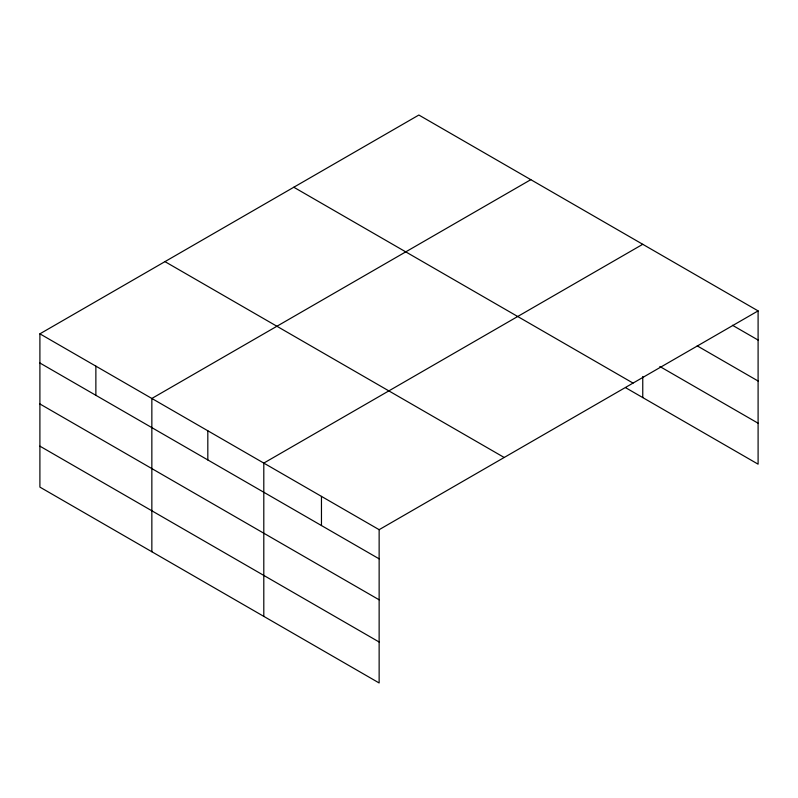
<?xml version="1.0" encoding="UTF-8"?>
<svg xmlns="http://www.w3.org/2000/svg" width="798" height="798" viewBox="0 0 798 798"><rect width="100%" height="100%" fill="white"/><g stroke="black" fill="none" stroke-linecap="round" stroke-linejoin="round"><path stroke-width="1.2" d="M39.9 333.833L379.14 529.682L379.14 682.968L39.9 487.109L39.9 333.833L418.86 115.032L758.1 310.891L758.1 464.167L625.532 387.638M530.81 179.67L151.849 398.461L151.849 551.737M642.759 244.298L263.799 463.089L263.799 616.375M379.14 529.682L758.1 310.891M732.464 325.265L758.1 340.058M697.223 345.873L758.1 381.015M659.846 366.491L758.1 423.219M293.804 187.241L633.043 383.09M164.957 261.624L504.196 457.483M39.9 363L379.14 558.849M39.9 403.958L379.14 599.807M39.9 446.152L379.14 642.011M642.759 376.486L642.759 397.584M321.464 496.386L321.464 525.563M207.819 430.78L207.819 459.947M95.87 366.142L95.87 395.319"/></g></svg>
